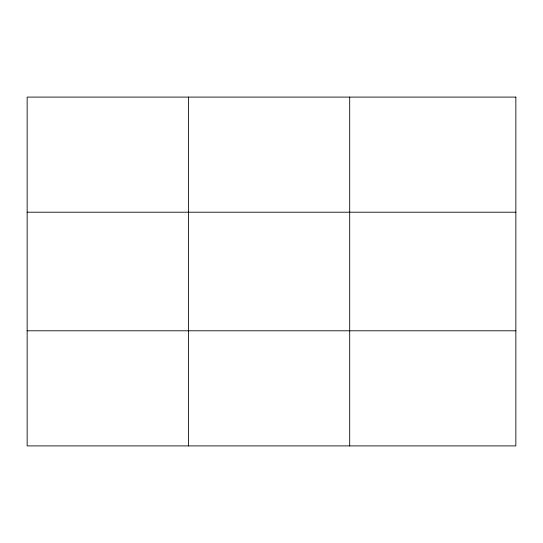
<?xml version="1.0" encoding="UTF-8"?>
<svg xmlns="http://www.w3.org/2000/svg" width="543" height="543" viewBox="0 0 543 543"><rect width="100%" height="100%" fill="white"/><g stroke="black" fill="none" stroke-linecap="round" stroke-linejoin="round"><path stroke-width="0.81" d="M188.421 97.095L188.421 445.905M349.692 97.095L349.692 445.905M27.15 212.204L515.85 212.204M27.15 330.796L515.85 330.796M515.85 97.095L515.85 445.905L27.15 445.905L27.15 97.095L515.85 97.095"/></g></svg>
